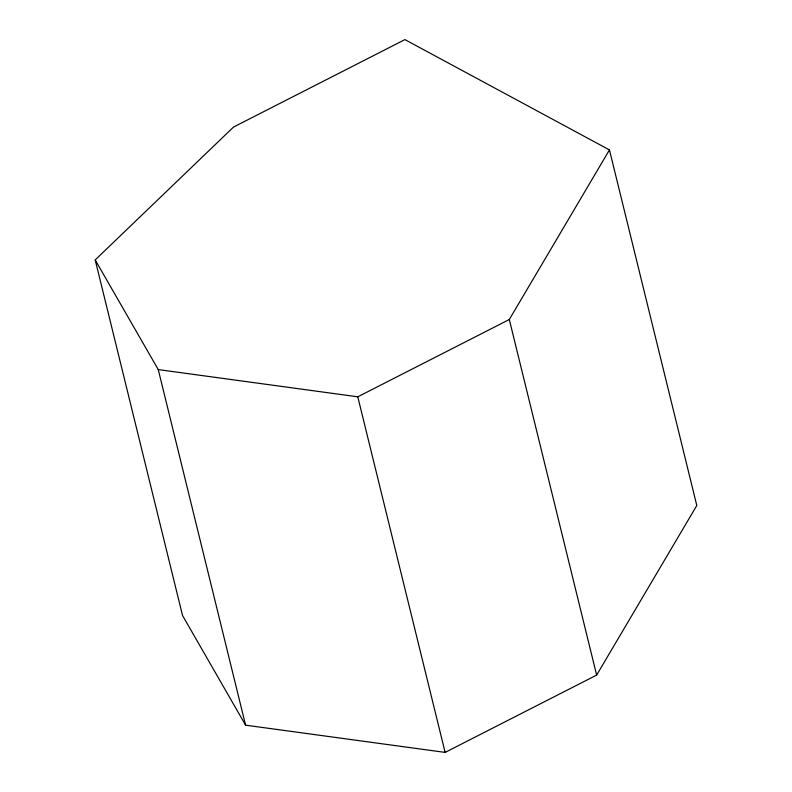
<?xml version="1.0" encoding="UTF-8"?>
<svg xmlns="http://www.w3.org/2000/svg" width="792" height="792" viewBox="0 0 792 792"><rect width="100%" height="100%" fill="white"/><g stroke="black" fill="none" stroke-linecap="round" stroke-linejoin="round"><path stroke-width="1.19" d="M95.198 259.934L158.251 369.587L357.786 396.812L509.306 319.513L609.454 149.926L404.93 39.6L233.521 127.057L95.198 259.934L182.546 615.533L245.589 725.175L445.134 752.4L596.643 675.101L696.802 505.514L609.454 149.926M509.306 319.513L596.643 675.101M357.786 396.812L445.134 752.4M158.251 369.587L245.589 725.175"/></g></svg>
